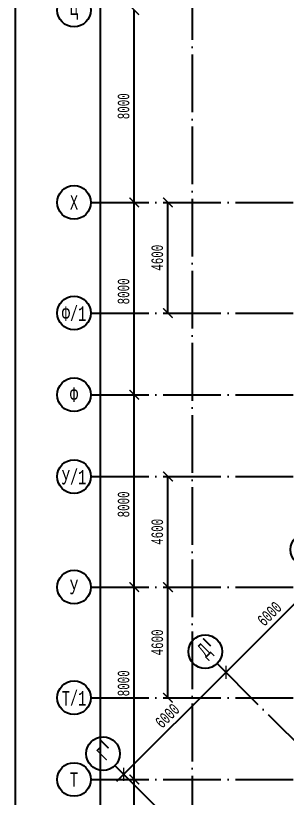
# Model space of a CAD drawing. Extents: x -4497 to 351150, y -50 to 322254.
# Drawn here: x -4300 to 6940, y 263344 to 295856 of the extents above; entities that cross this region are included whole.
import ezdxf
from ezdxf.enums import TextEntityAlignment as Align

# ---------------------------------------------------------------- set-up
doc = ezdxf.new("R2010")
doc.units = 0
doc.header["$LTSCALE"] = 100
doc.header["$PDMODE"] = 3
doc.linetypes.add('ACAD_ISO04W100', pattern=[30, 24, -3, 0, -3])
doc.layers.get('0').update_dxf_attribs({"linetype": 'CONTINUOUS'})
doc.layers.get('Defpoints').update_dxf_attribs({"linetype": 'CONTINUOUS'})
doc.layers.add('axis', color=40, linetype='CONTINUOUS')
doc.styles.add('MONOTXT1', font='monotxt1', dxfattribs={"width": 0.65, "height": 300})
doc.styles.add('ST_2', font='monotxt.shx', dxfattribs={"width": 0.65, "height": 480})
doc.dimstyles.new('STY_DIM1', dxfattribs={"dimscale": 200, "dimtxt": 2.25, "dimasz": 2, "dimexe": 2, "dimexo": 2, "dimgap": 1, "dimtad": 1, "dimdec": 0, "dimzin": 0, "dimdsep": 46, "dimtxsty": 'ST_2', "dimblk1": 'ARCHTICK', "dimblk2": 'ARCHTICK', "dimsah": 1, "dimcen": 3, "dimclrd": 174, "dimclre": 174, "dimclrt": 174, "dimadec": 0, "dimazin": 0, "dimtfac": 1, "dimtdec": 0, "dimtix": 1, "dimtmove": 2, "dimatfit": 3, "dimldrblk": 'ARCHTICK', "dimfxl": 1, "dimtolj": 1, "dimtzin": 0, "dimarcsym": 0})

# ---------------------------------------------------------------- blocks, each defined once
blk = doc.blocks.new('_ARCHTICK')
at = {"color": 0, "linetype": 'ByBlock', "const_width": 0.15}
blk.add_lwpolyline([(-0.5, -0.5), (0.5, 0.5)], dxfattribs=at)
blk = doc.blocks.new('*D20')
at = {"layer": 'axis', "color": 174, "lineweight": -2}
for p, q in [((-777, 94087), (-777, 312087)), ((-377, 312087), (-377, 312087)), ((-1177, 94087), (-1177, 94087))]:
    blk.add_line(p, q, dxfattribs=at)
at = {"layer": 'Defpoints', "color": 0}
for p in [(-777, 312087), (-777, 312087), (-777, 94087)]:
    blk.add_point(p, dxfattribs=at)
at = {"layer": 'axis', "color": 174, "lineweight": -2, "xscale": 400, "yscale": 400, "zscale": 400}
for p, rotation in [((-777, 312087), 90), ((-777, 94087), 270)]:
    blk.add_blockref('_ARCHTICK', p, dxfattribs=dict(at, rotation=rotation))
at = {"layer": 'axis', "color": 174, "insert": (-1217, 193841), "char_height": 480, "attachment_point": 5, "rotation": 90, "style": 'ST_2'}
blk.add_mtext('\\A1;218000', dxfattribs=at)
blk = doc.blocks.new('*D29')
at = {"layer": 'axis', "color": 174, "lineweight": -2}
for p, q in [((623, 256087), (623, 264087)), ((223, 256087), (223, 256087))]:
    blk.add_line(p, q, dxfattribs=at)
at = {"layer": 'Defpoints', "color": 0}
for p in [(623, 264087), (623, 264087), (623, 256087)]:
    blk.add_point(p, dxfattribs=at)
at = {"layer": 'axis', "color": 174, "lineweight": -2, "xscale": 400, "yscale": 400, "zscale": 400}
for p, rotation in [((623, 264087), 90), ((623, 256087), 270)]:
    blk.add_blockref('_ARCHTICK', p, dxfattribs=dict(at, rotation=rotation))
at = {"layer": 'axis', "color": 174, "insert": (183, 260087), "char_height": 480, "attachment_point": 5, "rotation": 90, "style": 'ST_2'}
blk.add_mtext('\\A1;8000', dxfattribs=at)
blk = doc.blocks.new('*D30')
at = {"layer": 'axis', "color": 174, "lineweight": -2}
blk.add_line((623, 264087), (623, 272087), dxfattribs=at)
at = {"layer": 'Defpoints', "color": 0}
for p in [(623, 272087), (623, 272087), (623, 264087)]:
    blk.add_point(p, dxfattribs=at)
at = {"layer": 'axis', "color": 174, "lineweight": -2, "xscale": 400, "yscale": 400, "zscale": 400}
for p, rotation in [((623, 272087), 90), ((623, 264087), 270)]:
    blk.add_blockref('_ARCHTICK', p, dxfattribs=dict(at, rotation=rotation))
at = {"layer": 'axis', "color": 174, "insert": (183, 268087), "char_height": 480, "attachment_point": 5, "rotation": 90, "style": 'ST_2'}
blk.add_mtext('\\A1;8000', dxfattribs=at)
blk = doc.blocks.new('*D31')
at = {"layer": 'axis', "color": 174, "lineweight": -2}
blk.add_line((623, 272087), (623, 280087), dxfattribs=at)
at = {"layer": 'Defpoints', "color": 0}
for p in [(623, 280087), (623, 280087), (623, 272087)]:
    blk.add_point(p, dxfattribs=at)
at = {"layer": 'axis', "color": 174, "lineweight": -2, "xscale": 400, "yscale": 400, "zscale": 400}
for p, rotation in [((623, 280087), 90), ((623, 272087), 270)]:
    blk.add_blockref('_ARCHTICK', p, dxfattribs=dict(at, rotation=rotation))
at = {"layer": 'axis', "color": 174, "insert": (183, 275528), "char_height": 480, "attachment_point": 5, "rotation": 90, "style": 'ST_2'}
blk.add_mtext('\\A1;8000', dxfattribs=at)
blk = doc.blocks.new('*D34')
at = {"layer": 'axis', "color": 174, "lineweight": -2}
blk.add_line((623, 280087), (623, 288087), dxfattribs=at)
at = {"layer": 'Defpoints', "color": 0}
for p in [(623, 288087), (623, 288087), (623, 280087)]:
    blk.add_point(p, dxfattribs=at)
at = {"layer": 'axis', "color": 174, "lineweight": -2, "xscale": 400, "yscale": 400, "zscale": 400}
for p, rotation in [((623, 288087), 90), ((623, 280087), 270)]:
    blk.add_blockref('_ARCHTICK', p, dxfattribs=dict(at, rotation=rotation))
at = {"layer": 'axis', "color": 174, "insert": (183, 284387), "char_height": 480, "attachment_point": 5, "rotation": 90, "style": 'ST_2'}
blk.add_mtext('\\A1;8000', dxfattribs=at)
blk = doc.blocks.new('psw1')
at = {"color": 7, "linetype": 'Continuous'}
blk.add_circle((-347, 1), 350, dxfattribs=at)
at = {"color": 7, "linetype": 'Continuous', "style": 'MONOTXT1', "width": 0.65}
blk.add_attdef('99', text='', height=300, dxfattribs=at).set_placement((-347, 1), align=Align.MIDDLE)
blk = doc.blocks.new('*D35')
at = {"layer": 'axis', "color": 174, "lineweight": -2}
blk.add_line((623, 288087), (623, 296087), dxfattribs=at)
at = {"layer": 'Defpoints', "color": 0}
for p in [(623, 296087), (623, 296087), (623, 288087)]:
    blk.add_point(p, dxfattribs=at)
at = {"layer": 'axis', "color": 174, "lineweight": -2, "xscale": 400, "yscale": 400, "zscale": 400}
for p, rotation in [((623, 296087), 90), ((623, 288087), 270)]:
    blk.add_blockref('_ARCHTICK', p, dxfattribs=dict(at, rotation=rotation))
at = {"layer": 'axis', "color": 174, "insert": (183, 292087), "char_height": 480, "attachment_point": 5, "rotation": 90, "style": 'ST_2'}
blk.add_mtext('\\A1;8000', dxfattribs=at)
blk = doc.blocks.new('*D82')
at = {"layer": 'axis', "color": 174, "lineweight": -2}
blk.add_line((2023, 267487), (2023, 272087), dxfattribs=at)
at = {"layer": 'Defpoints', "color": 0}
for p in [(2023, 272087), (2023, 272087), (2023, 267487)]:
    blk.add_point(p, dxfattribs=at)
at = {"layer": 'axis', "color": 174, "lineweight": -2, "xscale": 400, "yscale": 400, "zscale": 400}
for p, rotation in [((2023, 272087), 90), ((2023, 267487), 270)]:
    blk.add_blockref('_ARCHTICK', p, dxfattribs=dict(at, rotation=rotation))
at = {"layer": 'axis', "color": 174, "insert": (1583, 269787), "char_height": 480, "attachment_point": 5, "rotation": 90, "style": 'ST_2'}
blk.add_mtext('\\A1;4600', dxfattribs=at)
blk = doc.blocks.new('*D85')
at = {"layer": 'axis', "color": 174, "lineweight": -2}
blk.add_line((2023, 283487), (2023, 288087), dxfattribs=at)
at = {"layer": 'Defpoints', "color": 0}
for p in [(2023, 288087), (2023, 288087), (2023, 283487)]:
    blk.add_point(p, dxfattribs=at)
at = {"layer": 'axis', "color": 174, "lineweight": -2, "xscale": 400, "yscale": 400, "zscale": 400}
for p, rotation in [((2023, 288087), 90), ((2023, 283487), 270)]:
    blk.add_blockref('_ARCHTICK', p, dxfattribs=dict(at, rotation=rotation))
at = {"layer": 'axis', "color": 174, "insert": (1583, 285787), "char_height": 480, "attachment_point": 5, "rotation": 90, "style": 'ST_2'}
blk.add_mtext('\\A1;4600', dxfattribs=at)
blk = doc.blocks.new('*D86')
at = {"layer": 'axis', "color": 174, "lineweight": -2}
blk.add_line((2023, 272087), (2023, 276687), dxfattribs=at)
at = {"layer": 'Defpoints', "color": 0}
for p in [(2023, 276687), (2023, 276687), (2023, 272087)]:
    blk.add_point(p, dxfattribs=at)
at = {"layer": 'axis', "color": 174, "lineweight": -2, "xscale": 400, "yscale": 400, "zscale": 400}
for p, rotation in [((2023, 276687), 90), ((2023, 272087), 270)]:
    blk.add_blockref('_ARCHTICK', p, dxfattribs=dict(at, rotation=rotation))
at = {"layer": 'axis', "color": 174, "insert": (1583, 274387), "char_height": 480, "attachment_point": 5, "rotation": 90, "style": 'ST_2'}
blk.add_mtext('\\A1;4600', dxfattribs=at)
blk = doc.blocks.new('*D200')
at = {"layer": 'axis', "color": 174, "lineweight": -2}
for p, q in [((-96, 264019), (4713, 268827)), ((4408, 268566), (4713, 268262)), ((166, 264323), (470, 264019))]:
    blk.add_line(p, q, dxfattribs=at)
at = {"layer": 'Defpoints', "color": 0}
for p in [(4408, 268566), (4430, 268544), (166, 264323)]:
    blk.add_point(p, dxfattribs=at)
at = {"layer": 'axis', "color": 174, "lineweight": -2, "xscale": 400, "yscale": 400, "zscale": 400}
for p, rotation in [((4430, 268544), 45.00000000012577), ((187, 264302), 225.0000000001258)]:
    blk.add_blockref('_ARCHTICK', p, dxfattribs=dict(at, rotation=rotation))
at = {"layer": 'axis', "color": 174, "insert": (1997, 266734), "char_height": 480, "attachment_point": 5, "rotation": 45, "style": 'ST_2'}
blk.add_mtext('\\A1;6000', dxfattribs=at)
blk = doc.blocks.new('*D201')
at = {"layer": 'axis', "color": 174, "lineweight": -2}
for p, q in [((4147, 268262), (8955, 273070)), ((8672, 272787), (8390, 273070)), ((4408, 268566), (4713, 268262))]:
    blk.add_line(p, q, dxfattribs=at)
at = {"layer": 'Defpoints', "color": 0}
for p in [(8672, 272787), (8672, 272787), (4408, 268566)]:
    blk.add_point(p, dxfattribs=at)
at = {"layer": 'axis', "color": 174, "lineweight": -2, "xscale": 400, "yscale": 400, "zscale": 400}
for p, rotation in [((8672, 272787), 45.00000000039175), ((4430, 268544), 225.0000000003917)]:
    blk.add_blockref('_ARCHTICK', p, dxfattribs=dict(at, rotation=rotation))
at = {"layer": 'axis', "color": 174, "insert": (6240, 270977), "char_height": 480, "attachment_point": 5, "rotation": 45, "style": 'ST_2'}
blk.add_mtext('\\A1;6000', dxfattribs=at)

msp = doc.modelspace()

# ---------------------------------------------------------------- linework, layer by layer
at = {"layer": 'axis', "linetype": 'ACAD_ISO04W100'}
for p, q in [((3024.3, 318243.4), (3024.3, 84615.2)), ((-1176.8, 288087.2), (272433.1, 288087.2)), ((-1176.8, 283487.2), (272433.1, 283487.2)), ((-1176.8, 280087.2), (272433.1, 280087.2)), ((-1176.8, 276687.2), (272433.1, 276687.2)), ((-1176.8, 272087.2), (272433.1, 272087.2)), ((4065.7, 268908.5), (38945.3, 234028.9)), ((-176.9, 264665.9), (33124.3, 231364.6))]:
    msp.add_line(p, q, dxfattribs=at)
at = {"layer": 'axis', "color": 6, "linetype": 'ACAD_ISO04W100'}
for p, q in [((-1176.8, 267487.2), (272433.1, 267487.2)), ((-1176.8, 264087.2), (272433.1, 264087.2))]:
    msp.add_line(p, q, dxfattribs=at)
at = {"layer": 'axis', "const_width": 70, "flags": 128}
for points in [[(3484.9, 269950.7), (3803.1, 269632.4)], [(-757.8, 265708), (-439.6, 265389.8)]]:
    msp.add_lwpolyline(points, dxfattribs=at)
at = {"layer": 'Defpoints', "color": 7}
msp.add_line((-4300, 83000), (-4300, 322253.7), dxfattribs=at)

# ---------------------------------------------------------------- block references
at = {"layer": 'axis', "linetype": 'ACAD_ISO04W100', "xscale": 2, "yscale": 2, "zscale": 2}
for p, values in [((-1182.7, 296084.7), {'99': 'Ц'}), ((-1182.7, 288084.7), {'99': 'Х'}), ((-1182.7, 283484.7), {'99': 'Ф/1'}), ((-1182.7, 280084.7), {'99': 'Ф'}), ((-1182.7, 276684.7), {'99': 'У/1'}), ((-1182.7, 272084.7), {'99': 'У'}), ((-1182.7, 267484.7), {'99': 'Т/1'}), ((-1182.7, 264084.7), {'99': 'Т'})]:
    msp.add_blockref('psw1', p, dxfattribs=at).add_auto_attribs(values)
at = {"layer": 'axis', "linetype": 'ACAD_ISO04W100', "xscale": 2.000000000015772, "yscale": 2, "zscale": 2, "rotation": 45}
for p, values in [((8305.9, 274135.2), {'99': 'Е'}), ((4063.2, 269892.6), {'99': 'Д'}), ((-179.4, 265649.9), {'99': 'Г'})]:
    msp.add_blockref('psw1', p, dxfattribs=at).add_auto_attribs(values)

# ---------------------------------------------------------------- dimensions: what is measured, and where the dimension line sits
at = {"layer": 'axis'}
for base, p1, p2, picture, middle, dimtype in [((-776.8, 312087.2), (-776.8, 94087.2), (-776.8, 312087.2), '*D20', (-1216.8, 193841.1), 161), ((623.2, 288087.2), (623.2, 280087.2), (623.2, 288087.2), '*D34', (183.2, 284386.9), 160), ((623.2, 280087.2), (623.2, 272087.2), (623.2, 280087.2), '*D31', (183.2, 275528), 160)]:
    dim = msp.add_linear_dim(base=base, p1=p1, p2=p2, angle=90, dimstyle='STY_DIM1', override={"dimscale": 200, "dimtxt": 450}, dxfattribs=at)
    dim.commit()
    dim.dimension.update_dxf_attribs({"geometry": picture, "text_midpoint": middle, "dimtype": dimtype})
for base, p1, p2, angle, override, picture, middle in [((623.2, 296087.2), (623.2, 288087.2), (623.2, 296087.2), 90, {"dimscale": 200, "dimtxt": 450}, '*D35', (183.2, 292087.2)), ((2023.2, 288087.2), (2023.2, 283487.2), (2023.2, 288087.2), 90, {"dimscale": 200, "dimtxt": 450}, '*D85', (1583.2, 285787.2)), ((2023.2, 276687.2), (2023.2, 272087.2), (2023.2, 276687.2), 90, {"dimscale": 200, "dimtxt": 450}, '*D86', (1583.2, 274387.2)), ((8672.4, 272787.1), (4408.3, 268565.9), (8672.4, 272787.1), 225, {"dimscale": 200, "dimtxt": 450, "dimexo": 0, "dimdle": 2, "dimadec": 2, "dimfxl": 0.18}, '*D201', (6239.9, 270976.9)), ((623.2, 272087.2), (623.2, 264087.2), (623.2, 272087.2), 90, {"dimscale": 200, "dimtxt": 450}, '*D30', (183.2, 268087.2)), ((2023.2, 272087.2), (2023.2, 267487.2), (2023.2, 272087.2), 90, {"dimscale": 200, "dimtxt": 450}, '*D82', (1583.2, 269787.2)), ((623.2, 264087.2), (623.2, 256087.2), (623.2, 264087.2), 90, {"dimscale": 200, "dimtxt": 450}, '*D29', (183.2, 260087.2))]:
    dim = msp.add_linear_dim(base=base, p1=p1, p2=p2, angle=angle, dimstyle='STY_DIM1', override=override, dxfattribs=at)
    dim.commit()
    dim.dimension.update_dxf_attribs({"geometry": picture, "text_midpoint": middle})
dim = msp.add_aligned_dim(p1=(165.6, 264323.3), p2=(4408.3, 268565.9), distance=-30.4, dimstyle='STY_DIM1', override={"dimscale": 200, "dimtxt": 450, "dimexo": 0, "dimdle": 2, "dimadec": 2, "dimfxl": 0.18}, dxfattribs=at)
dim.commit()
dim.dimension.update_dxf_attribs({"geometry": '*D200', "text_midpoint": (1997.3, 266734.3)})

doc.saveas('drawing.dxf')
